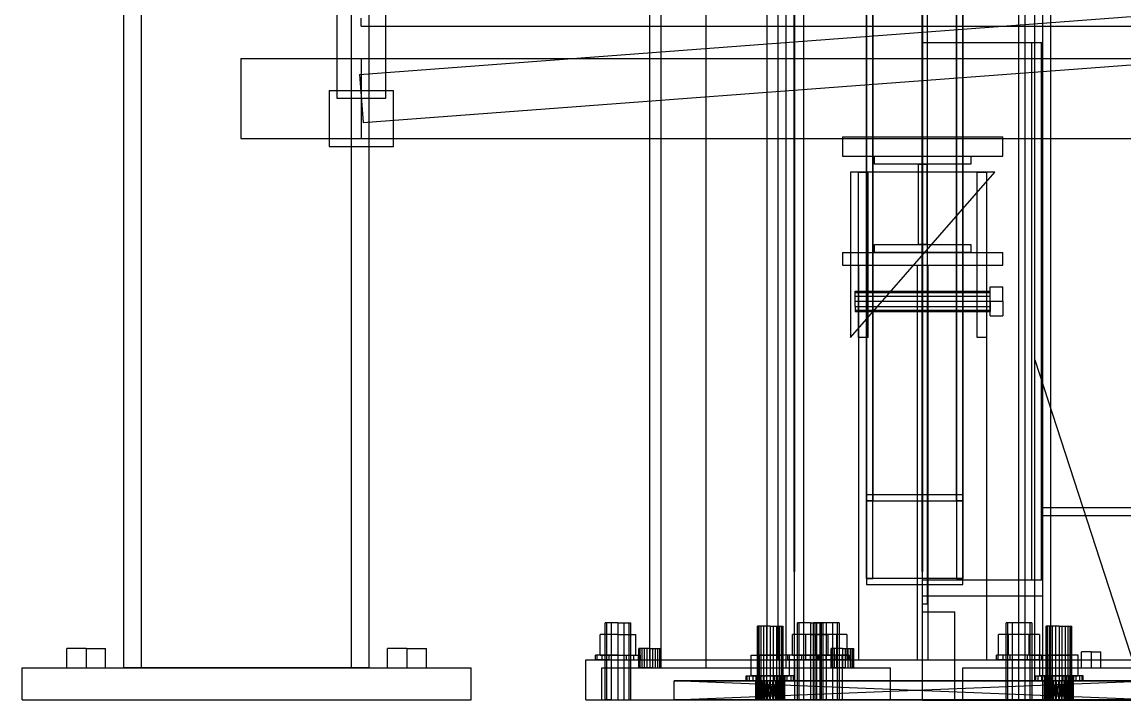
# Model space of a CAD drawing. Header units: millimetres. Extents: x -1970 to 59977, y -50268 to 6837.
# Drawn here: x -1962 to -1274, y -36000 to -35577 of the extents above; entities that cross this region are included whole.
import ezdxf

# ---------------------------------------------------------------- set-up
doc = ezdxf.new("R2010")
doc.units = ezdxf.units.MM
for name, color, linetype, lineweight in [('COTAS_O', 1, 'Continuous', 0), ('frontal_briquetadora', 7, 'Continuous', 0), ('frontal_C03', 7, 'Continuous', 0), ('frontal_C04', 7, 'Continuous', 0), ('frontal_mezcladora', 7, 'Continuous', 0), ('frontal_secador', 7, 'Continuous', 0), ('frontal_tolva', 7, 'Continuous', 0)]:
    doc.layers.add(name, color=color, linetype=linetype, lineweight=lineweight)
doc.dimstyles.new('R19_100', dxfattribs={"dimtxt": 250, "dimasz": 150, "dimexe": 150, "dimexo": 80, "dimgap": 100, "dimtad": 1, "dimtih": 1, "dimtoh": 1, "dimdsep": 46, "dimcen": 0.09, "dimadec": 0, "dimazin": 0, "dimtfac": 1, "dimtdec": 4, "dimtofl": 0, "dimtmove": 0, "dimatfit": 3, "dimfxl": 1, "dimtolj": 1, "dimtzin": 0, "dimarcsym": 0})

# ---------------------------------------------------------------- blocks, each defined once
blk = doc.blocks.new('*D44')
at = {"layer": 'COTAS_O', "color": 0, "lineweight": -2, "transparency": 16777216}
for p, q in [((-1400, -33700), (-630, -33700)), ((-780, -35850), (-780, -33850)), ((-1400, -36000), (-630, -36000))]:
    blk.add_line(p, q, dxfattribs=at)
at = {"layer": 'COTAS_O', "color": 0, "transparency": 16777216}
for points in [[(-805, -33850), (-755, -33850), (-780, -33700)], [(-805, -35850), (-755, -35850), (-780, -36000)]]:
    blk.add_solid(points, dxfattribs=at)
at = {"layer": 'Defpoints', "color": 0, "transparency": 16777216}
for p in [(-1480, -33700), (-780, -33700), (-1480, -36000)]:
    blk.add_point(p, dxfattribs=at)
blk = doc.blocks.new('*D45')
at = {"layer": 'COTAS_O', "color": 0, "lineweight": -2, "transparency": 16777216}
for p, q in [((-1480, -35920), (-1480, -35150)), ((490, -35920), (490, -35150)), ((-1330, -35300), (340, -35300))]:
    blk.add_line(p, q, dxfattribs=at)
at = {"layer": 'COTAS_O', "color": 0, "transparency": 16777216}
for points in [[(-1330, -35275), (-1330, -35325), (-1480, -35300)], [(340, -35275), (340, -35325), (490, -35300)]]:
    blk.add_solid(points, dxfattribs=at)
at = {"layer": 'Defpoints', "color": 0, "transparency": 16777216}
for p in [(490, -35300), (-1480, -36000), (490, -36000)]:
    blk.add_point(p, dxfattribs=at)
blk = doc.blocks.new('*D46')
at = {"layer": 'COTAS_O', "color": 0, "lineweight": -2, "transparency": 16777216}
for p, q in [((-1320, -33000), (-550, -33000)), ((-700, -35850), (-700, -33150)), ((-1320, -36000), (-550, -36000))]:
    blk.add_line(p, q, dxfattribs=at)
at = {"layer": 'COTAS_O', "color": 0, "transparency": 16777216}
for points in [[(-725, -33150), (-675, -33150), (-700, -33000)], [(-725, -35850), (-675, -35850), (-700, -36000)]]:
    blk.add_solid(points, dxfattribs=at)
at = {"layer": 'Defpoints', "color": 0, "transparency": 16777216}
for p in [(-1400, -33000), (-700, -33000), (-1400, -36000)]:
    blk.add_point(p, dxfattribs=at)
blk = doc.blocks.new('*D47')
at = {"layer": 'COTAS_O', "color": 0, "lineweight": -2, "transparency": 16777216}
for p, q in [((-1400, -35920), (-1400, -35150)), ((1400, -35920), (1400, -35150)), ((-1250, -35300), (1250, -35300))]:
    blk.add_line(p, q, dxfattribs=at)
at = {"layer": 'COTAS_O', "color": 0, "transparency": 16777216}
for points in [[(-1250, -35275), (-1250, -35325), (-1400, -35300)], [(1250, -35275), (1250, -35325), (1400, -35300)]]:
    blk.add_solid(points, dxfattribs=at)
at = {"layer": 'Defpoints', "color": 0, "transparency": 16777216}
for p in [(1400, -35300), (-1400, -36000), (1400, -36000)]:
    blk.add_point(p, dxfattribs=at)

msp = doc.modelspace()

# ---------------------------------------------------------------- linework, layer by layer
at = {"layer": 'frontal_briquetadora'}
for p, q in [((-1480, -35988), (-1480, -34950)), ((-1474, -35988), (-1474, -34950)), ((-1336, -35988), (-1336, -34950)), ((-1330, -35988), (-1330, -34950)), ((-1435, -35872.053), (-1435, -35072.053)), ((-1435, -35075.779), (-1435, -35875.779)), ((-1431, -35075.779), (-1431, -35875.779)), ((-1379, -35875.779), (-1379, -35075.779)), ((-1375, -35072.053), (-1375, -35872.053)), ((-1375, -35875.779), (-1375, -35075.779)), ((-1435, -35924.221), (-1435, -35124.221)), ((-1431, -35924.221), (-1431, -35124.221)), ((-1379, -35124.221), (-1379, -35924.221)), ((-1375, -35124.221), (-1375, -35924.221)), ((-1435, -35127.947), (-1435, -35927.947)), ((-1375, -35927.947), (-1375, -35127.947)), ((-1330, -35988), (-1330, -35788)), ((-1330, -35788), (-1265, -35988)), ((-1375, -35872.053), (-1435, -35872.053)), ((-1435, -35872.053), (-1435, -35875.779)), ((-1375, -35875.779), (-1375, -35872.053)), ((-1435, -35875.779), (-1375, -35875.779)), ((-1431, -35875.779), (-1435, -35875.779)), ((-1435, -35875.779), (-1435, -35924.221)), ((-1431, -35924.221), (-1431, -35875.779)), ((-1375, -35875.779), (-1379, -35875.779)), ((-1379, -35875.779), (-1379, -35924.221)), ((-1375, -35924.221), (-1375, -35875.779)), ((-1375, -35924.221), (-1435, -35924.221)), ((-1435, -35924.221), (-1435, -35927.947)), ((-1435, -35924.221), (-1431, -35924.221)), ((-1435, -35927.947), (-1375, -35927.947)), ((-1379, -35924.221), (-1375, -35924.221)), ((-1375, -35927.947), (-1375, -35924.221)), ((-1502.727, -35954), (-1503, -35954)), ((-1503, -36000), (-1503, -35954)), ((-1501.928, -35954), (-1502.727, -35954)), ((-1502.727, -36000), (-1502.727, -35954)), ((-1500.657, -35954), (-1501.928, -35954)), ((-1501.928, -36000), (-1501.928, -35954)), ((-1499, -35954), (-1500.657, -35954)), ((-1500.657, -36000), (-1500.657, -35954)), ((-1497.071, -35954), (-1499, -35954)), ((-1499, -36000), (-1499, -35954)), ((-1495, -35954), (-1497.071, -35954)), ((-1497.071, -36000), (-1497.071, -35954)), ((-1495, -35954), (-1492.929, -35954)), ((-1495, -35954), (-1495, -36000)), ((-1492.929, -35954), (-1491, -35954)), ((-1492.929, -36000), (-1492.929, -35954)), ((-1491, -35954), (-1489.343, -35954)), ((-1491, -36000), (-1491, -35954)), ((-1489.343, -35954), (-1488.072, -35954)), ((-1489.343, -36000), (-1489.343, -35954)), ((-1488.072, -35954), (-1487.273, -35954)), ((-1488.072, -36000), (-1488.072, -35954)), ((-1487.273, -35954), (-1487, -35954)), ((-1487.273, -36000), (-1487.273, -35954)), ((-1487, -36000), (-1487, -35954)), ((-1322.727, -35954), (-1323, -35954)), ((-1323, -36000), (-1323, -35954)), ((-1321.928, -35954), (-1322.727, -35954)), ((-1322.727, -36000), (-1322.727, -35954)), ((-1320.657, -35954), (-1321.928, -35954)), ((-1321.928, -36000), (-1321.928, -35954)), ((-1319, -35954), (-1320.657, -35954)), ((-1320.657, -36000), (-1320.657, -35954)), ((-1317.071, -35954), (-1319, -35954)), ((-1319, -36000), (-1319, -35954)), ((-1315, -35954), (-1317.071, -35954)), ((-1317.071, -36000), (-1317.071, -35954)), ((-1315, -35954), (-1312.929, -35954)), ((-1315, -35954), (-1315, -36000)), ((-1312.929, -35954), (-1311, -35954)), ((-1312.929, -36000), (-1312.929, -35954)), ((-1311, -35954), (-1309.343, -35954)), ((-1311, -36000), (-1311, -35954)), ((-1309.343, -35954), (-1308.072, -35954)), ((-1309.343, -36000), (-1309.343, -35954)), ((-1308.072, -35954), (-1307.273, -35954)), ((-1308.072, -36000), (-1308.072, -35954)), ((-1307.273, -35954), (-1307, -35954)), ((-1307.273, -36000), (-1307.273, -35954)), ((-1307, -36000), (-1307, -35954)), ((-1506.994, -35985), (-1506.994, -35972)), ((-1506.994, -35972), (-1495, -35972)), ((-1506.994, -35972), (-1501.928, -35972)), ((-1495, -35972), (-1501.928, -35972)), ((-1501.928, -35972), (-1501.928, -35985)), ((-1483.006, -35972), (-1495, -35972)), ((-1495, -35972), (-1495, -35985)), ((-1495, -35972), (-1488.072, -35972)), ((-1488.072, -35972), (-1488.072, -35985)), ((-1483.006, -35972), (-1488.072, -35972)), ((-1483.006, -35985), (-1483.006, -35972)), ((-1326.994, -35985), (-1326.994, -35972)), ((-1326.994, -35972), (-1315, -35972)), ((-1326.994, -35972), (-1321.928, -35972)), ((-1315, -35972), (-1321.928, -35972)), ((-1321.928, -35972), (-1321.928, -35985)), ((-1303.006, -35972), (-1315, -35972)), ((-1315, -35972), (-1315, -35985)), ((-1315, -35972), (-1308.072, -35972)), ((-1308.072, -35972), (-1308.072, -35985)), ((-1303.006, -35972), (-1308.072, -35972)), ((-1303.006, -35985), (-1303.006, -35972)), ((-1510, -35988), (-1510, -35985)), ((-1510, -35985), (-1509.489, -35985)), ((-1510, -35985), (-1504, -35985)), ((-1509.489, -35988), (-1509.489, -35985)), ((-1509.489, -35985), (-1507.99, -35985)), ((-1509.489, -35985), (-1503.693, -35985)), ((-1507.99, -35988), (-1507.99, -35985)), ((-1507.99, -35985), (-1505.607, -35985)), ((-1507.99, -35985), (-1502.794, -35985)), ((-1495, -35985), (-1506.994, -35985)), ((-1501.928, -35985), (-1506.994, -35985)), ((-1505.607, -35988), (-1505.607, -35985)), ((-1505.607, -35985), (-1502.5, -35985)), ((-1505.607, -35985), (-1501.364, -35985)), ((-1503.693, -35985), (-1504, -35985)), ((-1504, -35985), (-1504, -35988)), ((-1502.794, -35985), (-1503.693, -35985)), ((-1503.693, -35985), (-1503.693, -35988)), ((-1501.364, -35985), (-1502.794, -35985)), ((-1502.794, -35985), (-1502.794, -35988)), ((-1502.5, -35988), (-1502.5, -35985)), ((-1502.5, -35985), (-1498.882, -35985)), ((-1502.5, -35985), (-1499.5, -35985)), ((-1501.928, -35985), (-1495, -35985)), ((-1499.5, -35985), (-1501.364, -35985)), ((-1501.364, -35985), (-1501.364, -35988)), ((-1497.329, -35985), (-1499.5, -35985)), ((-1499.5, -35985), (-1499.5, -35988)), ((-1498.882, -35988), (-1498.882, -35985)), ((-1498.882, -35985), (-1495, -35985)), ((-1498.882, -35985), (-1497.329, -35985)), ((-1495, -35985), (-1497.329, -35985)), ((-1497.329, -35985), (-1497.329, -35988)), ((-1491.118, -35985), (-1495, -35985)), ((-1495, -35985), (-1495, -35988)), ((-1495, -35985), (-1492.671, -35985)), ((-1495, -35985), (-1483.006, -35985)), ((-1488.072, -35985), (-1495, -35985)), ((-1492.671, -35985), (-1492.671, -35988)), ((-1491.118, -35985), (-1492.671, -35985)), ((-1492.671, -35985), (-1490.5, -35985)), ((-1491.118, -35988), (-1491.118, -35985)), ((-1487.5, -35985), (-1491.118, -35985)), ((-1490.5, -35985), (-1490.5, -35988)), ((-1487.5, -35985), (-1490.5, -35985)), ((-1490.5, -35985), (-1488.636, -35985)), ((-1488.636, -35985), (-1488.636, -35988)), ((-1484.393, -35985), (-1488.636, -35985)), ((-1488.636, -35985), (-1487.206, -35985)), ((-1488.072, -35985), (-1483.006, -35985)), ((-1487.5, -35988), (-1487.5, -35985)), ((-1484.393, -35985), (-1487.5, -35985)), ((-1487.206, -35985), (-1487.206, -35988)), ((-1482.01, -35985), (-1487.206, -35985)), ((-1487.206, -35985), (-1486.307, -35985)), ((-1486.307, -35985), (-1486.307, -35988)), ((-1480.511, -35985), (-1486.307, -35985)), ((-1486.307, -35985), (-1486, -35985)), ((-1486, -35985), (-1486, -35988)), ((-1480, -35985), (-1486, -35985)), ((-1484.393, -35988), (-1484.393, -35985)), ((-1482.01, -35985), (-1484.393, -35985)), ((-1482.01, -35988), (-1482.01, -35985)), ((-1480.511, -35985), (-1482.01, -35985)), ((-1480.511, -35988), (-1480.511, -35985)), ((-1480, -35985), (-1480.511, -35985)), ((-1480, -35988), (-1480, -35985)), ((-1330, -35988), (-1330, -35985)), ((-1330, -35985), (-1329.489, -35985)), ((-1330, -35985), (-1324, -35985)), ((-1329.489, -35988), (-1329.489, -35985)), ((-1329.489, -35985), (-1327.99, -35985)), ((-1329.489, -35985), (-1323.693, -35985)), ((-1327.99, -35988), (-1327.99, -35985)), ((-1327.99, -35985), (-1325.607, -35985)), ((-1327.99, -35985), (-1322.794, -35985)), ((-1315, -35985), (-1326.994, -35985)), ((-1321.928, -35985), (-1326.994, -35985)), ((-1325.607, -35988), (-1325.607, -35985)), ((-1325.607, -35985), (-1322.5, -35985)), ((-1325.607, -35985), (-1321.364, -35985)), ((-1323.693, -35985), (-1324, -35985)), ((-1324, -35985), (-1324, -35988)), ((-1322.794, -35985), (-1323.693, -35985)), ((-1323.693, -35985), (-1323.693, -35988)), ((-1321.364, -35985), (-1322.794, -35985)), ((-1322.794, -35985), (-1322.794, -35988)), ((-1322.5, -35988), (-1322.5, -35985)), ((-1322.5, -35985), (-1318.882, -35985)), ((-1322.5, -35985), (-1319.5, -35985)), ((-1321.928, -35985), (-1315, -35985)), ((-1319.5, -35985), (-1321.364, -35985)), ((-1321.364, -35985), (-1321.364, -35988)), ((-1317.329, -35985), (-1319.5, -35985)), ((-1319.5, -35985), (-1319.5, -35988)), ((-1318.882, -35988), (-1318.882, -35985)), ((-1318.882, -35985), (-1315, -35985)), ((-1318.882, -35985), (-1317.329, -35985)), ((-1315, -35985), (-1317.329, -35985)), ((-1317.329, -35985), (-1317.329, -35988)), ((-1311.118, -35985), (-1315, -35985)), ((-1315, -35985), (-1315, -35988)), ((-1315, -35985), (-1312.671, -35985)), ((-1315, -35985), (-1303.006, -35985)), ((-1308.072, -35985), (-1315, -35985)), ((-1312.671, -35985), (-1312.671, -35988)), ((-1311.118, -35985), (-1312.671, -35985)), ((-1312.671, -35985), (-1310.5, -35985)), ((-1311.118, -35988), (-1311.118, -35985)), ((-1307.5, -35985), (-1311.118, -35985)), ((-1310.5, -35985), (-1310.5, -35988)), ((-1307.5, -35985), (-1310.5, -35985)), ((-1310.5, -35985), (-1308.636, -35985)), ((-1308.636, -35985), (-1308.636, -35988)), ((-1304.393, -35985), (-1308.636, -35985)), ((-1308.636, -35985), (-1307.206, -35985)), ((-1308.072, -35985), (-1303.006, -35985)), ((-1307.5, -35988), (-1307.5, -35985)), ((-1304.393, -35985), (-1307.5, -35985)), ((-1307.206, -35985), (-1307.206, -35988)), ((-1302.01, -35985), (-1307.206, -35985)), ((-1307.206, -35985), (-1306.307, -35985)), ((-1306.307, -35985), (-1306.307, -35988)), ((-1300.511, -35985), (-1306.307, -35985)), ((-1306.307, -35985), (-1306, -35985)), ((-1306, -35985), (-1306, -35988)), ((-1300, -35985), (-1306, -35985)), ((-1304.393, -35988), (-1304.393, -35985)), ((-1302.01, -35985), (-1304.393, -35985)), ((-1302.01, -35988), (-1302.01, -35985)), ((-1300.511, -35985), (-1302.01, -35985)), ((-1300.511, -35988), (-1300.511, -35985)), ((-1300, -35985), (-1300.511, -35985)), ((-1300, -35988), (-1300, -35985)), ((-1315, -35988), (-1555, -35988)), ((-1555, -35988), (-1316.756, -35988)), ((-1555, -35988), (-1495, -35988)), ((-1493.244, -35988), (-1555, -35988)), ((-1555, -35988), (-1496.756, -35988)), ((-1255, -35988), (-1555, -35988)), ((-1555, -35988), (-1318.444, -35988)), ((-1491.556, -35988), (-1555, -35988)), ((-1555, -35988), (-1498.444, -35988)), ((-1555, -35988), (-1320, -35988)), ((-1490, -35988), (-1555, -35988)), ((-1555, -35988), (-1500, -35988)), ((-1555, -35988), (-1321.364, -35988)), ((-1555, -35988), (-1501.364, -35988)), ((-1555, -35988), (-1322.483, -35988)), ((-1555, -35988), (-1502.483, -35988)), ((-1555, -35988), (-1323.315, -35988)), ((-1555, -35988), (-1503.315, -35988)), ((-1555, -35988), (-1323.827, -35988)), ((-1555, -35988), (-1503.827, -35988)), ((-1555, -35988), (-1324, -35988)), ((-1555, -35988), (-1504, -35988)), ((-1313.244, -35988), (-1555, -35988)), ((-1555, -36000), (-1555, -35988)), ((-1255, -36000), (-1555, -35988)), ((-1555, -36000), (-1255, -35988)), ((-1509.489, -35988), (-1510, -35988)), ((-1504, -35988), (-1510, -35988)), ((-1507.99, -35988), (-1509.489, -35988)), ((-1503.693, -35988), (-1509.489, -35988)), ((-1505.607, -35988), (-1507.99, -35988)), ((-1502.794, -35988), (-1507.99, -35988)), ((-1502.5, -35988), (-1505.607, -35988)), ((-1501.364, -35988), (-1505.607, -35988)), ((-1504, -35988), (-1503.827, -35988)), ((-1495, -35988), (-1504, -35988)), ((-1496.756, -35988), (-1504, -35988)), ((-1498.444, -35988), (-1504, -35988)), ((-1500, -35988), (-1504, -35988)), ((-1501.364, -35988), (-1504, -35988)), ((-1502.483, -35988), (-1504, -35988)), ((-1504, -36000), (-1503.827, -35988)), ((-1504, -36000), (-1504, -35988)), ((-1503.827, -36000), (-1504, -35988)), ((-1504, -35988), (-1503.693, -35988)), ((-1503.827, -35988), (-1503.315, -35988)), ((-1495, -35988), (-1503.827, -35988)), ((-1503.827, -36000), (-1503.315, -35988)), ((-1503.827, -36000), (-1503.827, -35988)), ((-1503.315, -36000), (-1503.827, -35988)), ((-1503.693, -35988), (-1502.794, -35988)), ((-1503.315, -35988), (-1502.483, -35988)), ((-1495, -35988), (-1503.315, -35988)), ((-1503.315, -36000), (-1502.483, -35988)), ((-1503.315, -36000), (-1503.315, -35988)), ((-1502.483, -36000), (-1503.315, -35988)), ((-1502.794, -35988), (-1501.364, -35988)), ((-1498.882, -35988), (-1502.5, -35988)), ((-1499.5, -35988), (-1502.5, -35988)), ((-1502.483, -35988), (-1501.364, -35988)), ((-1495, -35988), (-1502.483, -35988)), ((-1502.483, -36000), (-1501.364, -35988)), ((-1502.483, -36000), (-1502.483, -35988)), ((-1501.364, -36000), (-1502.483, -35988)), ((-1501.364, -35988), (-1500, -35988)), ((-1495, -35988), (-1501.364, -35988)), ((-1501.364, -36000), (-1500, -35988)), ((-1501.364, -36000), (-1501.364, -35988)), ((-1500, -36000), (-1501.364, -35988)), ((-1501.364, -35988), (-1499.5, -35988)), ((-1500, -35988), (-1498.444, -35988)), ((-1495, -35988), (-1500, -35988)), ((-1500, -36000), (-1498.444, -35988)), ((-1500, -36000), (-1500, -35988)), ((-1498.444, -36000), (-1500, -35988)), ((-1499.5, -35988), (-1497.329, -35988)), ((-1495, -35988), (-1498.882, -35988)), ((-1497.329, -35988), (-1498.882, -35988)), ((-1498.444, -35988), (-1496.756, -35988)), ((-1495, -35988), (-1498.444, -35988)), ((-1498.444, -36000), (-1496.756, -35988)), ((-1498.444, -36000), (-1498.444, -35988)), ((-1496.756, -36000), (-1498.444, -35988)), ((-1497.329, -35988), (-1495, -35988)), ((-1496.756, -35988), (-1495, -35988)), ((-1496.756, -36000), (-1495, -35988)), ((-1496.756, -36000), (-1496.756, -35988)), ((-1495, -36000), (-1496.756, -35988)), ((-1495, -35988), (-1493.244, -35988)), ((-1495, -35988), (-1491.556, -35988)), ((-1495, -35988), (-1490, -35988)), ((-1495, -35988), (-1488.636, -35988)), ((-1495, -35988), (-1487.517, -35988)), ((-1495, -35988), (-1486.685, -35988)), ((-1495, -35988), (-1486.173, -35988)), ((-1495, -35988), (-1486, -35988)), ((-1495, -35988), (-1495, -36000)), ((-1493.244, -36000), (-1495, -35988)), ((-1495, -36000), (-1493.244, -35988)), ((-1495, -35988), (-1491.118, -35988)), ((-1492.671, -35988), (-1495, -35988)), ((-1493.244, -35988), (-1491.556, -35988)), ((-1493.244, -35988), (-1486, -35988)), ((-1493.244, -36000), (-1493.244, -35988)), ((-1491.556, -36000), (-1493.244, -35988)), ((-1493.244, -36000), (-1491.556, -35988)), ((-1492.671, -35988), (-1491.118, -35988)), ((-1490.5, -35988), (-1492.671, -35988)), ((-1491.556, -35988), (-1490, -35988)), ((-1491.556, -35988), (-1486, -35988)), ((-1491.556, -36000), (-1491.556, -35988)), ((-1490, -36000), (-1491.556, -35988)), ((-1491.556, -36000), (-1490, -35988)), ((-1491.118, -35988), (-1487.5, -35988)), ((-1490.5, -35988), (-1487.5, -35988)), ((-1488.636, -35988), (-1490.5, -35988)), ((-1488.636, -35988), (-1490, -35988)), ((-1490, -35988), (-1486, -35988)), ((-1490, -35988), (-1321.364, -35988)), ((-1315, -35988), (-1490, -35988)), ((-1490, -36000), (-1490, -35988)), ((-1488.636, -36000), (-1490, -35988)), ((-1490, -36000), (-1488.636, -35988)), ((-1487.517, -35988), (-1488.636, -35988)), ((-1488.636, -35988), (-1486, -35988)), ((-1488.636, -35988), (-1321.364, -35988)), ((-1488.636, -35988), (-1324, -35988)), ((-1488.636, -35988), (-1323.827, -35988)), ((-1488.636, -35988), (-1323.315, -35988)), ((-1488.636, -35988), (-1322.483, -35988)), ((-1315, -35988), (-1488.636, -35988)), ((-1488.636, -36000), (-1488.636, -35988)), ((-1487.517, -36000), (-1488.636, -35988)), ((-1488.636, -36000), (-1487.517, -35988)), ((-1488.636, -35988), (-1484.393, -35988)), ((-1487.206, -35988), (-1488.636, -35988)), ((-1486.685, -35988), (-1487.517, -35988)), ((-1487.517, -35988), (-1486, -35988)), ((-1487.517, -35988), (-1321.364, -35988)), ((-1315, -35988), (-1487.517, -35988)), ((-1487.517, -36000), (-1487.517, -35988)), ((-1486.685, -36000), (-1487.517, -35988)), ((-1487.517, -36000), (-1486.685, -35988)), ((-1487.5, -35988), (-1484.393, -35988)), ((-1487.206, -35988), (-1482.01, -35988)), ((-1486.307, -35988), (-1487.206, -35988)), ((-1486.173, -35988), (-1486.685, -35988)), ((-1486.685, -35988), (-1486, -35988)), ((-1486.685, -35988), (-1321.364, -35988)), ((-1315, -35988), (-1486.685, -35988)), ((-1486.685, -36000), (-1486.685, -35988)), ((-1486.173, -36000), (-1486.685, -35988)), ((-1486.685, -36000), (-1486.173, -35988)), ((-1486.307, -35988), (-1480.511, -35988)), ((-1486, -35988), (-1486.307, -35988)), ((-1486, -35988), (-1486.173, -35988)), ((-1486.173, -35988), (-1321.364, -35988)), ((-1486.173, -35988), (-1315, -35988)), ((-1486.173, -36000), (-1486.173, -35988)), ((-1486, -36000), (-1486.173, -35988)), ((-1486.173, -36000), (-1486, -35988)), ((-1486, -35988), (-1321.364, -35988)), ((-1486, -35988), (-1320, -35988)), ((-1486, -35988), (-1318.444, -35988)), ((-1486, -35988), (-1316.756, -35988)), ((-1486, -35988), (-1315, -35988)), ((-1486, -36000), (-1486, -35988)), ((-1486, -35988), (-1480, -35988)), ((-1484.393, -35988), (-1482.01, -35988)), ((-1482.01, -35988), (-1480.511, -35988)), ((-1480.511, -35988), (-1480, -35988)), ((-1480, -35988), (-1474, -35988)), ((-1474, -35988), (-1336, -35988)), ((-1336, -35988), (-1330, -35988)), ((-1329.489, -35988), (-1330, -35988)), ((-1324, -35988), (-1330, -35988)), ((-1265, -35988), (-1330, -35988)), ((-1327.99, -35988), (-1329.489, -35988)), ((-1323.693, -35988), (-1329.489, -35988)), ((-1325.607, -35988), (-1327.99, -35988)), ((-1322.794, -35988), (-1327.99, -35988)), ((-1322.5, -35988), (-1325.607, -35988)), ((-1321.364, -35988), (-1325.607, -35988)), ((-1324, -35988), (-1323.827, -35988)), ((-1315, -35988), (-1324, -35988)), ((-1316.756, -35988), (-1324, -35988)), ((-1318.444, -35988), (-1324, -35988)), ((-1320, -35988), (-1324, -35988)), ((-1321.364, -35988), (-1324, -35988)), ((-1324, -36000), (-1323.827, -35988)), ((-1324, -36000), (-1324, -35988)), ((-1323.827, -36000), (-1324, -35988)), ((-1324, -35988), (-1323.693, -35988)), ((-1323.827, -35988), (-1323.315, -35988)), ((-1315, -35988), (-1323.827, -35988)), ((-1323.827, -36000), (-1323.315, -35988)), ((-1323.827, -36000), (-1323.827, -35988)), ((-1323.315, -36000), (-1323.827, -35988)), ((-1323.693, -35988), (-1322.794, -35988)), ((-1323.315, -35988), (-1322.483, -35988)), ((-1315, -35988), (-1323.315, -35988)), ((-1323.315, -36000), (-1322.483, -35988)), ((-1323.315, -36000), (-1323.315, -35988)), ((-1322.483, -36000), (-1323.315, -35988)), ((-1322.794, -35988), (-1321.364, -35988)), ((-1318.882, -35988), (-1322.5, -35988)), ((-1319.5, -35988), (-1322.5, -35988)), ((-1322.483, -35988), (-1321.364, -35988)), ((-1315, -35988), (-1322.483, -35988)), ((-1322.483, -36000), (-1321.364, -35988)), ((-1322.483, -36000), (-1322.483, -35988)), ((-1321.364, -36000), (-1322.483, -35988)), ((-1321.364, -35988), (-1320, -35988)), ((-1315, -35988), (-1321.364, -35988)), ((-1321.364, -36000), (-1320, -35988)), ((-1321.364, -36000), (-1321.364, -35988)), ((-1320, -36000), (-1321.364, -35988)), ((-1321.364, -35988), (-1319.5, -35988)), ((-1320, -35988), (-1318.444, -35988)), ((-1315, -35988), (-1320, -35988)), ((-1320, -36000), (-1318.444, -35988)), ((-1320, -36000), (-1320, -35988)), ((-1318.444, -36000), (-1320, -35988)), ((-1319.5, -35988), (-1317.329, -35988)), ((-1315, -35988), (-1318.882, -35988)), ((-1317.329, -35988), (-1318.882, -35988)), ((-1318.444, -35988), (-1316.756, -35988)), ((-1315, -35988), (-1318.444, -35988)), ((-1318.444, -36000), (-1316.756, -35988)), ((-1318.444, -36000), (-1318.444, -35988)), ((-1316.756, -36000), (-1318.444, -35988)), ((-1317.329, -35988), (-1315, -35988)), ((-1316.756, -35988), (-1315, -35988)), ((-1316.756, -36000), (-1315, -35988)), ((-1316.756, -36000), (-1316.756, -35988)), ((-1315, -36000), (-1316.756, -35988)), ((-1315, -35988), (-1313.244, -35988)), ((-1315, -35988), (-1255, -35988)), ((-1315, -35988), (-1315, -36000)), ((-1313.244, -36000), (-1315, -35988)), ((-1315, -36000), (-1313.244, -35988)), ((-1315, -35988), (-1311.118, -35988)), ((-1312.671, -35988), (-1315, -35988)), ((-1313.244, -35988), (-1255, -35988)), ((-1311.556, -35988), (-1313.244, -35988)), ((-1313.244, -35988), (-1310, -35988)), ((-1313.244, -35988), (-1308.636, -35988)), ((-1313.244, -35988), (-1307.517, -35988)), ((-1313.244, -35988), (-1306.685, -35988)), ((-1313.244, -35988), (-1306.173, -35988)), ((-1313.244, -35988), (-1306, -35988)), ((-1313.244, -36000), (-1313.244, -35988)), ((-1311.556, -36000), (-1313.244, -35988)), ((-1313.244, -36000), (-1311.556, -35988)), ((-1312.671, -35988), (-1311.118, -35988)), ((-1310.5, -35988), (-1312.671, -35988)), ((-1311.556, -35988), (-1255, -35988)), ((-1310, -35988), (-1311.556, -35988)), ((-1311.556, -35988), (-1306, -35988)), ((-1311.556, -36000), (-1311.556, -35988)), ((-1310, -36000), (-1311.556, -35988)), ((-1311.556, -36000), (-1310, -35988)), ((-1311.118, -35988), (-1307.5, -35988)), ((-1310.5, -35988), (-1307.5, -35988)), ((-1308.636, -35988), (-1310.5, -35988)), ((-1310, -35988), (-1255, -35988)), ((-1308.636, -35988), (-1310, -35988)), ((-1310, -35988), (-1306, -35988)), ((-1310, -36000), (-1310, -35988)), ((-1308.636, -36000), (-1310, -35988)), ((-1310, -36000), (-1308.636, -35988)), ((-1308.636, -35988), (-1255, -35988)), ((-1307.517, -35988), (-1308.636, -35988)), ((-1308.636, -35988), (-1306, -35988)), ((-1308.636, -36000), (-1308.636, -35988)), ((-1307.517, -36000), (-1308.636, -35988)), ((-1308.636, -36000), (-1307.517, -35988)), ((-1308.636, -35988), (-1304.393, -35988)), ((-1307.206, -35988), (-1308.636, -35988)), ((-1307.517, -35988), (-1255, -35988)), ((-1306.685, -35988), (-1307.517, -35988)), ((-1307.517, -35988), (-1306, -35988)), ((-1307.517, -36000), (-1307.517, -35988)), ((-1306.685, -36000), (-1307.517, -35988)), ((-1307.517, -36000), (-1306.685, -35988)), ((-1307.5, -35988), (-1304.393, -35988)), ((-1307.206, -35988), (-1302.01, -35988)), ((-1306.307, -35988), (-1307.206, -35988)), ((-1306.685, -35988), (-1255, -35988)), ((-1306.173, -35988), (-1306.685, -35988)), ((-1306.685, -36000), (-1306.685, -35988)), ((-1306.173, -36000), (-1306.685, -35988)), ((-1306.685, -36000), (-1306.173, -35988)), ((-1306.307, -35988), (-1300.511, -35988)), ((-1306, -35988), (-1306.307, -35988)), ((-1306.173, -35988), (-1255, -35988)), ((-1306, -35988), (-1306.173, -35988)), ((-1306.173, -36000), (-1306.173, -35988)), ((-1306, -36000), (-1306.173, -35988)), ((-1306.173, -36000), (-1306, -35988)), ((-1306, -35988), (-1255, -35988)), ((-1306, -36000), (-1306, -35988)), ((-1306, -35988), (-1300, -35988)), ((-1304.393, -35988), (-1302.01, -35988)), ((-1302.01, -35988), (-1300.511, -35988)), ((-1300.511, -35988), (-1300, -35988)), ((-1555, -36000), (-1315, -36000)), ((-1316.756, -36000), (-1555, -36000)), ((-1495, -36000), (-1555, -36000)), ((-1555, -36000), (-1493.244, -36000)), ((-1496.756, -36000), (-1555, -36000)), ((-1555, -36000), (-1255, -36000)), ((-1318.444, -36000), (-1555, -36000)), ((-1555, -36000), (-1491.556, -36000)), ((-1498.444, -36000), (-1555, -36000)), ((-1320, -36000), (-1555, -36000)), ((-1555, -36000), (-1490, -36000)), ((-1500, -36000), (-1555, -36000)), ((-1321.364, -36000), (-1555, -36000)), ((-1501.364, -36000), (-1555, -36000)), ((-1322.483, -36000), (-1555, -36000)), ((-1502.483, -36000), (-1555, -36000)), ((-1323.315, -36000), (-1555, -36000)), ((-1503.315, -36000), (-1555, -36000)), ((-1323.827, -36000), (-1555, -36000)), ((-1503.827, -36000), (-1555, -36000)), ((-1324, -36000), (-1555, -36000)), ((-1504, -36000), (-1555, -36000)), ((-1555, -36000), (-1313.244, -36000)), ((-1503.827, -36000), (-1504, -36000)), ((-1504, -36000), (-1495, -36000)), ((-1504, -36000), (-1496.756, -36000)), ((-1504, -36000), (-1498.444, -36000)), ((-1504, -36000), (-1500, -36000)), ((-1504, -36000), (-1501.364, -36000)), ((-1504, -36000), (-1502.483, -36000)), ((-1503.315, -36000), (-1503.827, -36000)), ((-1503.827, -36000), (-1495, -36000)), ((-1502.483, -36000), (-1503.315, -36000)), ((-1503.315, -36000), (-1495, -36000)), ((-1502.727, -36000), (-1503, -36000)), ((-1501.928, -36000), (-1502.727, -36000)), ((-1501.364, -36000), (-1502.483, -36000)), ((-1502.483, -36000), (-1495, -36000)), ((-1500.657, -36000), (-1501.928, -36000)), ((-1500, -36000), (-1501.364, -36000)), ((-1501.364, -36000), (-1495, -36000)), ((-1499, -36000), (-1500.657, -36000)), ((-1498.444, -36000), (-1500, -36000)), ((-1500, -36000), (-1495, -36000)), ((-1497.071, -36000), (-1499, -36000)), ((-1496.756, -36000), (-1498.444, -36000)), ((-1498.444, -36000), (-1495, -36000)), ((-1497.071, -36000), (-1495, -36000)), ((-1495, -36000), (-1496.756, -36000)), ((-1493.244, -36000), (-1495, -36000)), ((-1491.556, -36000), (-1495, -36000)), ((-1490, -36000), (-1495, -36000)), ((-1488.636, -36000), (-1495, -36000)), ((-1487.517, -36000), (-1495, -36000)), ((-1486.685, -36000), (-1495, -36000)), ((-1486.173, -36000), (-1495, -36000)), ((-1486, -36000), (-1495, -36000)), ((-1495, -36000), (-1492.929, -36000)), ((-1491.556, -36000), (-1493.244, -36000)), ((-1486, -36000), (-1493.244, -36000)), ((-1492.929, -36000), (-1491, -36000)), ((-1490, -36000), (-1491.556, -36000)), ((-1486, -36000), (-1491.556, -36000)), ((-1491, -36000), (-1489.343, -36000)), ((-1490, -36000), (-1488.636, -36000)), ((-1486, -36000), (-1490, -36000)), ((-1321.364, -36000), (-1490, -36000)), ((-1490, -36000), (-1315, -36000)), ((-1489.343, -36000), (-1488.072, -36000)), ((-1488.636, -36000), (-1487.517, -36000)), ((-1486, -36000), (-1488.636, -36000)), ((-1321.364, -36000), (-1488.636, -36000)), ((-1324, -36000), (-1488.636, -36000)), ((-1323.827, -36000), (-1488.636, -36000)), ((-1323.315, -36000), (-1488.636, -36000)), ((-1322.483, -36000), (-1488.636, -36000)), ((-1488.636, -36000), (-1315, -36000)), ((-1488.072, -36000), (-1487.273, -36000)), ((-1487.517, -36000), (-1486.685, -36000)), ((-1486, -36000), (-1487.517, -36000)), ((-1321.364, -36000), (-1487.517, -36000)), ((-1487.517, -36000), (-1315, -36000)), ((-1487.273, -36000), (-1487, -36000)), ((-1486.685, -36000), (-1486.173, -36000)), ((-1486, -36000), (-1486.685, -36000)), ((-1321.364, -36000), (-1486.685, -36000)), ((-1486.685, -36000), (-1315, -36000)), ((-1486.173, -36000), (-1486, -36000)), ((-1321.364, -36000), (-1486.173, -36000)), ((-1315, -36000), (-1486.173, -36000)), ((-1321.364, -36000), (-1486, -36000)), ((-1320, -36000), (-1486, -36000)), ((-1318.444, -36000), (-1486, -36000)), ((-1316.756, -36000), (-1486, -36000)), ((-1315, -36000), (-1486, -36000)), ((-1323.827, -36000), (-1324, -36000)), ((-1324, -36000), (-1315, -36000)), ((-1324, -36000), (-1316.756, -36000)), ((-1324, -36000), (-1318.444, -36000)), ((-1324, -36000), (-1320, -36000)), ((-1324, -36000), (-1321.364, -36000)), ((-1323.315, -36000), (-1323.827, -36000)), ((-1323.827, -36000), (-1315, -36000)), ((-1322.483, -36000), (-1323.315, -36000)), ((-1323.315, -36000), (-1315, -36000)), ((-1322.727, -36000), (-1323, -36000)), ((-1321.928, -36000), (-1322.727, -36000)), ((-1321.364, -36000), (-1322.483, -36000)), ((-1322.483, -36000), (-1315, -36000)), ((-1320.657, -36000), (-1321.928, -36000)), ((-1320, -36000), (-1321.364, -36000)), ((-1321.364, -36000), (-1315, -36000)), ((-1319, -36000), (-1320.657, -36000)), ((-1318.444, -36000), (-1320, -36000)), ((-1320, -36000), (-1315, -36000)), ((-1317.071, -36000), (-1319, -36000)), ((-1316.756, -36000), (-1318.444, -36000)), ((-1318.444, -36000), (-1315, -36000)), ((-1317.071, -36000), (-1315, -36000)), ((-1315, -36000), (-1316.756, -36000)), ((-1313.244, -36000), (-1315, -36000)), ((-1255, -36000), (-1315, -36000)), ((-1315, -36000), (-1312.929, -36000)), ((-1255, -36000), (-1313.244, -36000)), ((-1313.244, -36000), (-1311.556, -36000)), ((-1310, -36000), (-1313.244, -36000)), ((-1308.636, -36000), (-1313.244, -36000)), ((-1307.517, -36000), (-1313.244, -36000)), ((-1306.685, -36000), (-1313.244, -36000)), ((-1306.173, -36000), (-1313.244, -36000)), ((-1306, -36000), (-1313.244, -36000)), ((-1312.929, -36000), (-1311, -36000)), ((-1255, -36000), (-1311.556, -36000)), ((-1311.556, -36000), (-1310, -36000)), ((-1306, -36000), (-1311.556, -36000)), ((-1311, -36000), (-1309.343, -36000)), ((-1255, -36000), (-1310, -36000)), ((-1310, -36000), (-1308.636, -36000)), ((-1306, -36000), (-1310, -36000)), ((-1309.343, -36000), (-1308.072, -36000)), ((-1255, -36000), (-1308.636, -36000)), ((-1308.636, -36000), (-1307.517, -36000)), ((-1306, -36000), (-1308.636, -36000)), ((-1308.072, -36000), (-1307.273, -36000)), ((-1255, -36000), (-1307.517, -36000)), ((-1307.517, -36000), (-1306.685, -36000)), ((-1306, -36000), (-1307.517, -36000)), ((-1307.273, -36000), (-1307, -36000)), ((-1255, -36000), (-1306.685, -36000)), ((-1306.685, -36000), (-1306.173, -36000)), ((-1255, -36000), (-1306.173, -36000)), ((-1306.173, -36000), (-1306, -36000)), ((-1255, -36000), (-1306, -36000))]:
    msp.add_line(p, q, dxfattribs=at)
at = {"layer": 'frontal_C03'}
for p, q in [((-1570, -35975), (-1570, -32996.942)), ((-1563, -35975), (-1563, -32996.942)), ((-1497, -35975), (-1497, -32996.942)), ((-1490, -35975), (-1490, -32996.942)), ((-1570, -35975), (-1570, -33266.434)), ((-1563, -35975), (-1563, -33266.434)), ((-1497, -35975), (-1497, -33266.434)), ((-1490, -35975), (-1490, -33266.434)), ((-1570, -35975), (-1570, -33805.417)), ((-1563, -35975), (-1563, -33805.417)), ((-1497, -35975), (-1497, -33805.417)), ((-1490, -35975), (-1490, -33805.417)), ((-1570, -35975), (-1570, -34411.773)), ((-1563, -35975), (-1563, -34411.773)), ((-1497, -35975), (-1497, -34411.773)), ((-1490, -35975), (-1490, -34411.773)), ((-1570, -35975), (-1570, -35018.129)), ((-1563, -35975), (-1563, -35018.129)), ((-1497, -35975), (-1497, -35018.129)), ((-1490, -35975), (-1490, -35018.129)), ((-1570, -35975), (-1570, -35477.158)), ((-1563, -35975), (-1563, -35477.158)), ((-1497, -35975), (-1497, -35477.158)), ((-1490, -35975), (-1490, -35477.158)), ((-1596.928, -35952), (-1598, -35952)), ((-1598, -36000), (-1598, -35952)), ((-1594, -35952), (-1596.928, -35952)), ((-1596.928, -36000), (-1596.928, -35952)), ((-1590, -35952), (-1594, -35952)), ((-1594, -36000), (-1594, -35952)), ((-1590, -35952), (-1586, -35952)), ((-1590, -35952), (-1590, -36000)), ((-1586, -35952), (-1583.072, -35952)), ((-1586, -36000), (-1586, -35952)), ((-1583.072, -35952), (-1582, -35952)), ((-1583.072, -36000), (-1583.072, -35952)), ((-1582, -36000), (-1582, -35952)), ((-1476.928, -35952), (-1478, -35952)), ((-1478, -36000), (-1478, -35952)), ((-1474, -35952), (-1476.928, -35952)), ((-1476.928, -36000), (-1476.928, -35952)), ((-1470, -35952), (-1474, -35952)), ((-1474, -36000), (-1474, -35952)), ((-1470, -35952), (-1466, -35952)), ((-1470, -35952), (-1470, -36000)), ((-1466, -35952), (-1463.072, -35952)), ((-1466, -36000), (-1466, -35952)), ((-1463.072, -35952), (-1462, -35952)), ((-1463.072, -36000), (-1463.072, -35952)), ((-1462, -36000), (-1462, -35952)), ((-1590, -35959.2), (-1601.085, -35959.2)), ((-1601.085, -35972), (-1601.085, -35959.2)), ((-1590, -35959.2), (-1578.915, -35959.2)), ((-1590, -35959.2), (-1590, -35972)), ((-1578.915, -35972), (-1578.915, -35959.2)), ((-1470, -35959.2), (-1481.085, -35959.2)), ((-1481.085, -35972), (-1481.085, -35959.2)), ((-1470, -35959.2), (-1458.915, -35959.2)), ((-1470, -35959.2), (-1470, -35972)), ((-1458.915, -35972), (-1458.915, -35959.2)), ((-1610, -35975), (-1450, -35975)), ((-1610, -36000), (-1610, -35975)), ((-1602.934, -35972), (-1604, -35972)), ((-1604, -35975), (-1604, -35972)), ((-1602.934, -35975), (-1604, -35975)), ((-1599.899, -35972), (-1602.934, -35972)), ((-1602.934, -35975), (-1602.934, -35972)), ((-1599.899, -35975), (-1602.934, -35975)), ((-1601.085, -35972), (-1590, -35972)), ((-1595.358, -35972), (-1599.899, -35972)), ((-1599.899, -35975), (-1599.899, -35972)), ((-1595.358, -35975), (-1599.899, -35975)), ((-1590, -35972), (-1595.358, -35972)), ((-1595.358, -35975), (-1595.358, -35972)), ((-1595.358, -35975), (-1590, -35975)), ((-1590, -35972), (-1584.642, -35972)), ((-1590, -35972), (-1590, -35975)), ((-1590, -35972), (-1578.915, -35972)), ((-1590, -35975), (-1584.642, -35975)), ((-1584.642, -35972), (-1580.101, -35972)), ((-1584.642, -35975), (-1584.642, -35972)), ((-1584.642, -35975), (-1580.101, -35975)), ((-1580.101, -35972), (-1577.066, -35972)), ((-1580.101, -35975), (-1580.101, -35972)), ((-1580.101, -35975), (-1577.066, -35975)), ((-1577.066, -35972), (-1576, -35972)), ((-1577.066, -35975), (-1577.066, -35972)), ((-1577.066, -35975), (-1576, -35975)), ((-1576, -35975), (-1576, -35972)), ((-1570, -35975), (-1563, -35975)), ((-1563, -35975), (-1497, -35975)), ((-1497, -35975), (-1490, -35975)), ((-1482.934, -35972), (-1484, -35972)), ((-1484, -35975), (-1484, -35972)), ((-1482.934, -35975), (-1484, -35975)), ((-1479.899, -35972), (-1482.934, -35972)), ((-1482.934, -35975), (-1482.934, -35972)), ((-1479.899, -35975), (-1482.934, -35975)), ((-1481.085, -35972), (-1470, -35972)), ((-1475.358, -35972), (-1479.899, -35972)), ((-1479.899, -35975), (-1479.899, -35972)), ((-1475.358, -35975), (-1479.899, -35975)), ((-1470, -35972), (-1475.358, -35972)), ((-1475.358, -35975), (-1475.358, -35972)), ((-1475.358, -35975), (-1470, -35975)), ((-1470, -35972), (-1464.642, -35972)), ((-1470, -35972), (-1470, -35975)), ((-1470, -35972), (-1458.915, -35972)), ((-1470, -35975), (-1464.642, -35975)), ((-1464.642, -35972), (-1460.101, -35972)), ((-1464.642, -35975), (-1464.642, -35972)), ((-1464.642, -35975), (-1460.101, -35975)), ((-1460.101, -35972), (-1457.066, -35972)), ((-1460.101, -35975), (-1460.101, -35972)), ((-1460.101, -35975), (-1457.066, -35975)), ((-1457.066, -35972), (-1456, -35972)), ((-1457.066, -35975), (-1457.066, -35972)), ((-1457.066, -35975), (-1456, -35975)), ((-1456, -35975), (-1456, -35972)), ((-1450, -36000), (-1450, -35975)), ((-1610, -36000), (-1450, -36000)), ((-1596.928, -36000), (-1598, -36000)), ((-1594, -36000), (-1596.928, -36000)), ((-1594, -36000), (-1590, -36000)), ((-1590, -36000), (-1586, -36000)), ((-1586, -36000), (-1583.072, -36000)), ((-1583.072, -36000), (-1582, -36000)), ((-1476.928, -36000), (-1478, -36000)), ((-1474, -36000), (-1476.928, -36000)), ((-1474, -36000), (-1470, -36000)), ((-1470, -36000), (-1466, -36000)), ((-1466, -36000), (-1463.072, -36000)), ((-1463.072, -36000), (-1462, -36000))]:
    msp.add_line(p, q, dxfattribs=at)
at = {"layer": 'frontal_C04'}
for p, q in [((-1751.122, -35610.042), (-551.122, -35520.042)), ((-1765, -35625), (-1765, -35535)), ((-1735, -35535), (-1735, -35625)), ((-1748.878, -35639.958), (-548.878, -35549.958)), ((-1750, -35580), (-1750, -35575)), ((-1750, -35580), (2600, -35580)), ((-1825, -35600), (-1825, -35650)), ((-1825, -35600), (-1750, -35600)), ((-1750, -35600), (-1750, -35650)), ((-1750, -35600), (-550, -35600)), ((-1751.122, -35610.042), (-1748.878, -35639.958)), ((-1770, -35620), (-1730, -35620)), ((-1770, -35620), (-1770, -35655)), ((-1730, -35655), (-1730, -35620)), ((-1735, -35625), (-1765, -35625)), ((-1825, -35650), (-1750, -35650)), ((-1770, -35655), (-1730, -35655)), ((-1750, -35650), (-550, -35650)), ((-1450, -35649), (-1350, -35649)), ((-1450, -35649), (-1450, -35661)), ((-1350, -35661), (-1350, -35649)), ((-1450, -35661), (-1350, -35661)), ((-1430, -35666), (-1430, -35661)), ((-1430, -35661), (-1370, -35661)), ((-1370, -35661), (-1370, -35666)), ((-1370, -35666), (-1430, -35666)), ((-1402.5, -35716), (-1402.5, -35666)), ((-1402.5, -35666), (-1397.5, -35666)), ((-1397.5, -35666), (-1397.5, -35716)), ((-1445, -35774), (-1355, -35671)), ((-1355, -35671), (-1445, -35671)), ((-1445, -35671), (-1445, -35774)), ((-1440, -35774), (-1440, -35671)), ((-1440, -35671), (-1434, -35671)), ((-1434, -35774), (-1434, -35671)), ((-1366, -35774), (-1366, -35671)), ((-1366, -35671), (-1360, -35671)), ((-1360, -35774), (-1360, -35671)), ((-1430, -35721), (-1430, -35716)), ((-1430, -35716), (-1370, -35716)), ((-1397.5, -35716), (-1402.5, -35716)), ((-1370, -35716), (-1370, -35721)), ((-1450, -35721), (-1350, -35721)), ((-1450, -35721), (-1450, -35729)), ((-1370, -35721), (-1430, -35721)), ((-1350, -35729), (-1350, -35721)), ((-1450, -35729), (-1350, -35729)), ((-1440, -35729), (-1360, -35729)), ((-1440, -35729), (-1440, -35975)), ((-1403.5, -35729), (-1396.5, -35729)), ((-1403.5, -35729), (-1403.5, -35975)), ((-1396.5, -35975), (-1396.5, -35729)), ((-1360, -35975), (-1360, -35729)), ((-1358, -35751.5), (-1358, -35742.493)), ((-1358, -35742.493), (-1350, -35742.493)), ((-1350, -35751.5), (-1350, -35742.493)), ((-1442, -35745.957), (-1442, -35745.1)), ((-1442, -35745.1), (-1358, -35745.1)), ((-1442, -35748.3), (-1442, -35745.957)), ((-1442, -35745.957), (-1358, -35745.957)), ((-1442, -35751.5), (-1442, -35748.3)), ((-1442, -35748.3), (-1358, -35748.3)), ((-1358, -35745.957), (-1358, -35745.1)), ((-1358, -35748.3), (-1358, -35745.957)), ((-1358, -35751.5), (-1358, -35748.3)), ((-1442, -35754.7), (-1442, -35751.5)), ((-1358, -35751.5), (-1442, -35751.5)), ((-1442, -35754.7), (-1442, -35757.043)), ((-1442, -35754.7), (-1358, -35754.7)), ((-1442, -35757.043), (-1442, -35757.9)), ((-1442, -35757.043), (-1358, -35757.043)), ((-1442, -35757.9), (-1358, -35757.9)), ((-1358, -35751.5), (-1358, -35754.7)), ((-1358, -35760.507), (-1358, -35751.5)), ((-1350, -35751.5), (-1358, -35751.5)), ((-1358, -35754.7), (-1358, -35757.043)), ((-1358, -35757.043), (-1358, -35757.9)), ((-1350, -35751.5), (-1350, -35760.507)), ((-1358, -35760.507), (-1350, -35760.507)), ((-1434, -35774), (-1440, -35774)), ((-1360, -35774), (-1366, -35774)), ((-1466.928, -35952), (-1468, -35952)), ((-1468, -36000), (-1468, -35952)), ((-1464, -35952), (-1466.928, -35952)), ((-1466.928, -36000), (-1466.928, -35952)), ((-1460, -35952), (-1464, -35952)), ((-1464, -36000), (-1464, -35952)), ((-1456, -35952), (-1460, -35952)), ((-1460, -36000), (-1460, -35952)), ((-1453.072, -35952), (-1456, -35952)), ((-1456, -36000), (-1456, -35952)), ((-1452, -35952), (-1453.072, -35952)), ((-1453.072, -36000), (-1453.072, -35952)), ((-1452, -35952), (-1452, -36000)), ((-1346.928, -35952), (-1348, -35952)), ((-1348, -36000), (-1348, -35952)), ((-1344, -35952), (-1346.928, -35952)), ((-1346.928, -36000), (-1346.928, -35952)), ((-1340, -35952), (-1344, -35952)), ((-1344, -36000), (-1344, -35952)), ((-1336, -35952), (-1340, -35952)), ((-1340, -36000), (-1340, -35952)), ((-1333.072, -35952), (-1336, -35952)), ((-1336, -36000), (-1336, -35952)), ((-1332, -35952), (-1333.072, -35952)), ((-1333.072, -36000), (-1333.072, -35952)), ((-1332, -35952), (-1332, -36000)), ((-1466.4, -35959.2), (-1472.8, -35959.2)), ((-1472.8, -35972), (-1472.8, -35959.2)), ((-1453.6, -35959.2), (-1466.4, -35959.2)), ((-1466.4, -35972), (-1466.4, -35959.2)), ((-1447.2, -35959.2), (-1453.6, -35959.2)), ((-1453.6, -35972), (-1453.6, -35959.2)), ((-1447.2, -35959.2), (-1447.2, -35972)), ((-1346.4, -35959.2), (-1352.8, -35959.2)), ((-1352.8, -35972), (-1352.8, -35959.2)), ((-1333.6, -35959.2), (-1346.4, -35959.2)), ((-1346.4, -35972), (-1346.4, -35959.2)), ((-1327.2, -35959.2), (-1333.6, -35959.2)), ((-1333.6, -35972), (-1333.6, -35959.2)), ((-1327.2, -35959.2), (-1327.2, -35972)), ((-1480, -35975), (-1320, -35975)), ((-1480, -35975), (-1480, -36000)), ((-1472.934, -35972), (-1474, -35972)), ((-1474, -35975), (-1474, -35972)), ((-1472.934, -35975), (-1474, -35975)), ((-1469.899, -35972), (-1472.934, -35972)), ((-1472.934, -35975), (-1472.934, -35972)), ((-1469.899, -35975), (-1472.934, -35975)), ((-1466.4, -35972), (-1472.8, -35972)), ((-1465.358, -35972), (-1469.899, -35972)), ((-1469.899, -35975), (-1469.899, -35972)), ((-1465.358, -35975), (-1469.899, -35975)), ((-1453.6, -35972), (-1466.4, -35972)), ((-1460, -35972), (-1465.358, -35972)), ((-1465.358, -35975), (-1465.358, -35972)), ((-1460, -35975), (-1465.358, -35975)), ((-1454.642, -35972), (-1460, -35972)), ((-1460, -35975), (-1460, -35972)), ((-1454.642, -35975), (-1460, -35975)), ((-1450.101, -35972), (-1454.642, -35972)), ((-1454.642, -35975), (-1454.642, -35972)), ((-1450.101, -35975), (-1454.642, -35975)), ((-1453.6, -35972), (-1447.2, -35972)), ((-1447.066, -35972), (-1450.101, -35972)), ((-1450.101, -35975), (-1450.101, -35972)), ((-1447.066, -35975), (-1450.101, -35975)), ((-1446, -35972), (-1447.066, -35972)), ((-1447.066, -35975), (-1447.066, -35972)), ((-1447.066, -35975), (-1446, -35975)), ((-1446, -35972), (-1446, -35975)), ((-1440, -35975), (-1360, -35975)), ((-1403.5, -35975), (-1396.5, -35975)), ((-1352.934, -35972), (-1354, -35972)), ((-1354, -35975), (-1354, -35972)), ((-1352.934, -35975), (-1354, -35975)), ((-1349.899, -35972), (-1352.934, -35972)), ((-1352.934, -35975), (-1352.934, -35972)), ((-1349.899, -35975), (-1352.934, -35975)), ((-1346.4, -35972), (-1352.8, -35972)), ((-1345.358, -35972), (-1349.899, -35972)), ((-1349.899, -35975), (-1349.899, -35972)), ((-1345.358, -35975), (-1349.899, -35975)), ((-1333.6, -35972), (-1346.4, -35972)), ((-1340, -35972), (-1345.358, -35972)), ((-1345.358, -35975), (-1345.358, -35972)), ((-1340, -35975), (-1345.358, -35975)), ((-1334.642, -35972), (-1340, -35972)), ((-1340, -35975), (-1340, -35972)), ((-1334.642, -35975), (-1340, -35975)), ((-1330.101, -35972), (-1334.642, -35972)), ((-1334.642, -35975), (-1334.642, -35972)), ((-1330.101, -35975), (-1334.642, -35975)), ((-1333.6, -35972), (-1327.2, -35972)), ((-1327.066, -35972), (-1330.101, -35972)), ((-1330.101, -35975), (-1330.101, -35972)), ((-1327.066, -35975), (-1330.101, -35975)), ((-1326, -35972), (-1327.066, -35972)), ((-1327.066, -35975), (-1327.066, -35972)), ((-1327.066, -35975), (-1326, -35975)), ((-1326, -35972), (-1326, -35975)), ((-1320, -36000), (-1320, -35975)), ((-1480, -36000), (-1320, -36000)), ((-1466.928, -36000), (-1468, -36000)), ((-1464, -36000), (-1466.928, -36000)), ((-1460, -36000), (-1464, -36000)), ((-1456, -36000), (-1460, -36000)), ((-1453.072, -36000), (-1456, -36000)), ((-1453.072, -36000), (-1452, -36000)), ((-1346.928, -36000), (-1348, -36000)), ((-1344, -36000), (-1346.928, -36000)), ((-1340, -36000), (-1344, -36000)), ((-1336, -36000), (-1340, -36000)), ((-1333.072, -36000), (-1336, -36000)), ((-1333.072, -36000), (-1332, -36000))]:
    msp.add_line(p, q, dxfattribs=at)
at = {"layer": 'frontal_mezcladora'}
for p, q in [((-1535, -35980), (-1535, -35000)), ((-1485, -35980), (-1485, -35000)), ((-1576.761, -35968), (-1577, -35968)), ((-1577, -35980), (-1577, -35968)), ((-1576.062, -35968), (-1576.761, -35968)), ((-1576.761, -35980), (-1576.761, -35968)), ((-1574.95, -35968), (-1576.062, -35968)), ((-1576.062, -35980), (-1576.062, -35968)), ((-1573.5, -35968), (-1574.95, -35968)), ((-1574.95, -35980), (-1574.95, -35968)), ((-1571.812, -35968), (-1573.5, -35968)), ((-1573.5, -35980), (-1573.5, -35968)), ((-1570, -35968), (-1571.812, -35968)), ((-1571.812, -35980), (-1571.812, -35968)), ((-1570, -35968), (-1568.188, -35968)), ((-1570, -35968), (-1570, -35980)), ((-1568.188, -35968), (-1566.5, -35968)), ((-1568.188, -35980), (-1568.188, -35968)), ((-1566.5, -35968), (-1565.05, -35968)), ((-1566.5, -35980), (-1566.5, -35968)), ((-1565.05, -35968), (-1563.938, -35968)), ((-1565.05, -35980), (-1565.05, -35968)), ((-1563.938, -35968), (-1563.239, -35968)), ((-1563.938, -35980), (-1563.938, -35968)), ((-1563.239, -35968), (-1563, -35968)), ((-1563.239, -35980), (-1563.239, -35968)), ((-1563, -35980), (-1563, -35968)), ((-1456.761, -35968), (-1457, -35968)), ((-1457, -35980), (-1457, -35968)), ((-1456.062, -35968), (-1456.761, -35968)), ((-1456.761, -35980), (-1456.761, -35968)), ((-1454.95, -35968), (-1456.062, -35968)), ((-1456.062, -35980), (-1456.062, -35968)), ((-1453.5, -35968), (-1454.95, -35968)), ((-1454.95, -35980), (-1454.95, -35968)), ((-1451.812, -35968), (-1453.5, -35968)), ((-1453.5, -35980), (-1453.5, -35968)), ((-1450, -35968), (-1451.812, -35968)), ((-1451.812, -35980), (-1451.812, -35968)), ((-1450, -35968), (-1448.188, -35968)), ((-1450, -35968), (-1450, -35980)), ((-1448.188, -35968), (-1446.5, -35968)), ((-1448.188, -35980), (-1448.188, -35968)), ((-1446.5, -35968), (-1445.05, -35968)), ((-1446.5, -35980), (-1446.5, -35968)), ((-1445.05, -35968), (-1443.938, -35968)), ((-1445.05, -35980), (-1445.05, -35968)), ((-1443.938, -35968), (-1443.239, -35968)), ((-1443.938, -35980), (-1443.938, -35968)), ((-1443.239, -35968), (-1443, -35968)), ((-1443.239, -35980), (-1443.239, -35968)), ((-1443, -35980), (-1443, -35968)), ((-1600, -35980), (-1420, -35980)), ((-1600, -36000), (-1600, -35980)), ((-1576.761, -35980), (-1577, -35980)), ((-1576.062, -35980), (-1576.761, -35980)), ((-1574.95, -35980), (-1576.062, -35980)), ((-1573.5, -35980), (-1574.95, -35980)), ((-1571.812, -35980), (-1573.5, -35980)), ((-1570, -35980), (-1571.812, -35980)), ((-1568.188, -35980), (-1570, -35980)), ((-1568.188, -35980), (-1566.5, -35980)), ((-1566.5, -35980), (-1565.05, -35980)), ((-1565.05, -35980), (-1563.938, -35980)), ((-1563.938, -35980), (-1563.239, -35980)), ((-1563.239, -35980), (-1563, -35980)), ((-1535, -35980), (-1485, -35980)), ((-1456.761, -35980), (-1457, -35980)), ((-1456.062, -35980), (-1456.761, -35980)), ((-1454.95, -35980), (-1456.062, -35980)), ((-1453.5, -35980), (-1454.95, -35980)), ((-1451.812, -35980), (-1453.5, -35980)), ((-1450, -35980), (-1451.812, -35980)), ((-1448.188, -35980), (-1450, -35980)), ((-1448.188, -35980), (-1446.5, -35980)), ((-1446.5, -35980), (-1445.05, -35980)), ((-1445.05, -35980), (-1443.938, -35980)), ((-1443.938, -35980), (-1443.239, -35980)), ((-1443.239, -35980), (-1443, -35980)), ((-1420, -36000), (-1420, -35980)), ((-1600, -36000), (-1420, -36000))]:
    msp.add_line(p, q, dxfattribs=at)
at = {"layer": 'frontal_secador'}
for p, q in [((-1400, -36000), (-1400, -33000)), ((-1340, -36000), (-1340, -33000)), ((-1400, -36000), (-1400, -33075)), ((-1400, -35590), (-1400, -33075)), ((-1400, -35940), (-1400, -33075)), ((-1397, -35940), (-1397, -33075)), ((-1325, -36000), (-1325, -33075)), ((-1325, -35590), (-1325, -33075)), ((-1325, -35980), (-1325, -33075)), ((-1320, -35980), (-1320, -33075)), ((-1400, -36000), (-1400, -33250)), ((-1400, -36000), (-1400, -35100)), ((-1400, -35590), (-1325, -35590)), ((-1400, -35925), (-1400, -35590)), ((-1332, -35590), (-1326, -35590)), ((-1332, -35925), (-1332, -35590)), ((-1326, -35925), (-1326, -35590)), ((-1325, -35925), (-1325, -35590)), ((-1325, -35880), (-1265, -35880)), ((-1325, -35885), (-1325, -35880)), ((-1325, -35885), (-1265, -35885)), ((-1325, -35885), (-1320, -35885)), ((-1325, -35975), (-1325, -35885)), ((-1320, -35975), (-1320, -35885)), ((-1400, -35925), (-1325, -35925)), ((-1400, -36000), (-1400, -35925)), ((-1400, -35935), (-1400, -35925)), ((-1332, -35925), (-1326, -35925)), ((-1325, -36000), (-1325, -35925)), ((-1325, -35935), (-1325, -35925)), ((-1400, -35935), (-1325, -35935)), ((-1400, -35940), (-1397, -35940)), ((-1400, -35945), (-1380, -35945)), ((-1400, -36000), (-1400, -35945)), ((-1380, -36000), (-1380, -35945)), ((-1295, -35970), (-1301.062, -35970)), ((-1301.062, -35980), (-1301.062, -35970)), ((-1295, -35970), (-1288.938, -35970)), ((-1295, -35970), (-1295, -35980)), ((-1288.938, -35980), (-1288.938, -35970)), ((-1325, -35975), (-1265, -35975)), ((-1325, -35980), (-1325, -35975)), ((-1325, -35975), (-1320, -35975)), ((-1375, -35980), (-1215, -35980)), ((-1375, -36000), (-1375, -35980)), ((-1325, -35980), (-1320, -35980)), ((-1325, -35980), (-1265, -35980)), ((-1320, -35980), (-1270, -35980)), ((-1301.062, -35980), (-1295, -35980)), ((-1295, -35980), (-1288.938, -35980)), ((-1400, -36000), (-1325, -36000)), ((-1400, -36000), (-1380, -36000)), ((-1400, -36000), (1400, -36000)), ((-1400, -36000), (-1340, -36000)), ((-1375, -36000), (-1215, -36000))]:
    msp.add_line(p, q, dxfattribs=at)
at = {"layer": 'frontal_tolva'}
for p, q in [((-1898, -35980), (-1898, -32700)), ((-1887, -35980), (-1887, -32700)), ((-1756, -35980), (-1756, -32700)), ((-1745, -35980), (-1745, -32700)), ((-1921.5, -35968), (-1933.624, -35968)), ((-1933.624, -35980), (-1933.624, -35968)), ((-1921.5, -35968), (-1909.376, -35968)), ((-1921.5, -35968), (-1921.5, -35980)), ((-1909.376, -35980), (-1909.376, -35968)), ((-1721.5, -35968), (-1733.624, -35968)), ((-1733.624, -35980), (-1733.624, -35968)), ((-1721.5, -35968), (-1709.376, -35968)), ((-1721.5, -35968), (-1721.5, -35980)), ((-1709.376, -35980), (-1709.376, -35968)), ((-1961.5, -35980), (-1681.5, -35980)), ((-1961.5, -36000), (-1961.5, -35980)), ((-1933.624, -35980), (-1921.5, -35980)), ((-1921.5, -35980), (-1909.376, -35980)), ((-1887, -35980), (-1898, -35980)), ((-1756, -35980), (-1887, -35980)), ((-1745, -35980), (-1756, -35980)), ((-1733.624, -35980), (-1721.5, -35980)), ((-1721.5, -35980), (-1709.376, -35980)), ((-1681.5, -36000), (-1681.5, -35980)), ((-1961.5, -36000), (-1681.5, -36000))]:
    msp.add_line(p, q, dxfattribs=at)

# ---------------------------------------------------------------- dimensions: what is measured, and where the dimension line sits
at = {"layer": 'COTAS_O'}
for p1, p2, distance, picture, middle in [((-1400, -36000), (-1400, -33000), -700, '*D46', (-700, -34500)), ((-1480, -36000), (-1480, -33700), -700, '*D44', (-780, -34850)), ((-1480, -36000), (490, -36000), 700, '*D45', (-495, -35300)), ((-1400, -36000), (1400, -36000), 700, '*D47', (0, -35300))]:
    dim = msp.add_aligned_dim(p1=p1, p2=p2, distance=distance, text='<> O', dimstyle='R19_100', dxfattribs=at)
    dim.commit()
    dim.dimension.update_dxf_attribs({"geometry": picture, "text_midpoint": middle})

doc.saveas('drawing.dxf')
